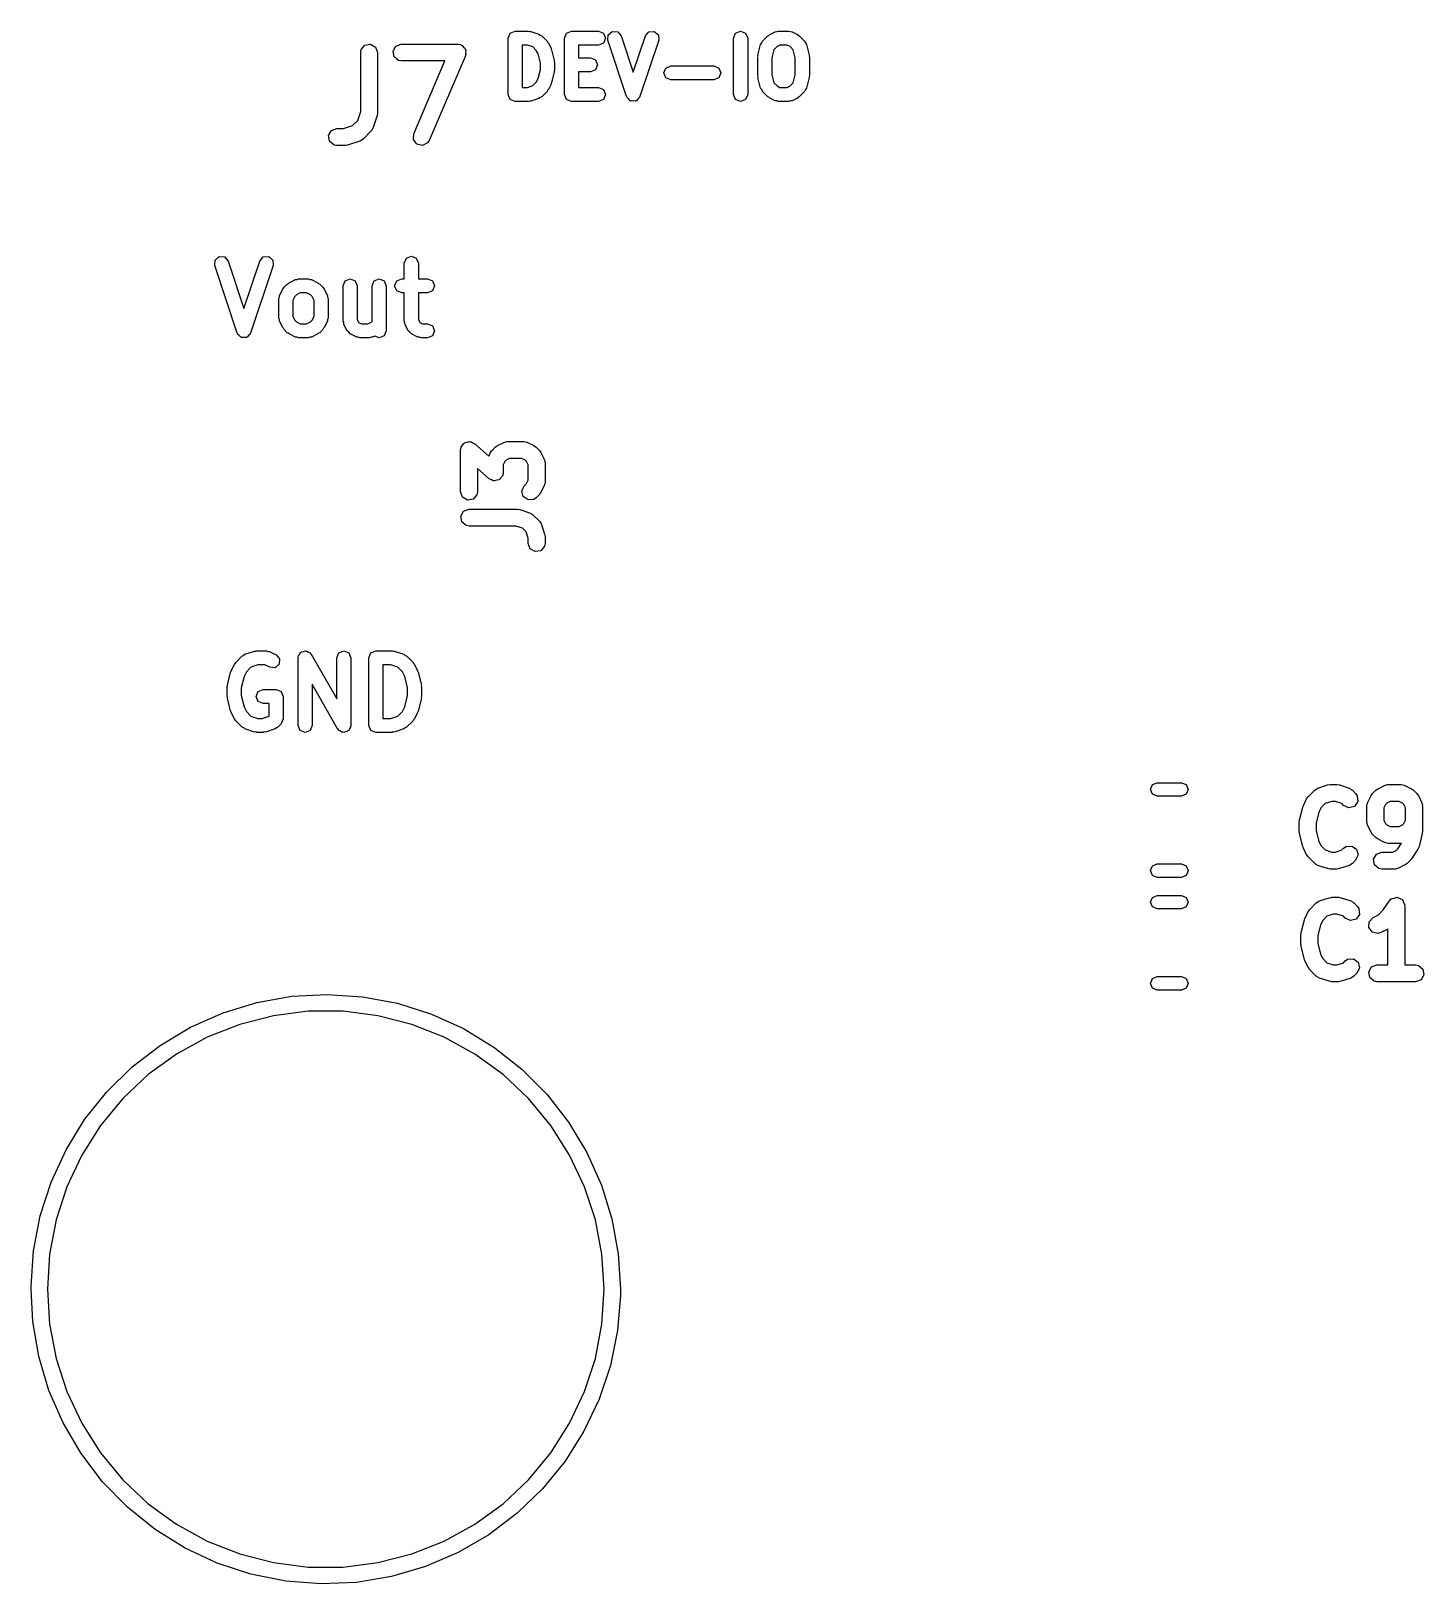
# Model space of a CAD drawing. Extents: x 83.3 to 116.6, y -116.6 to -83.3.
# Drawn here: x 83.39 to 95.75, y -116.61 to -102.84 of the extents above; entities that cross this region are included whole.
import ezdxf

# ---------------------------------------------------------------- set-up
doc = ezdxf.new("R2010")
doc.units = 0
doc.layers.add('BLACK', color=7, linetype='CONTINUOUS')

msp = doc.modelspace()

# ---------------------------------------------------------------- linework, layer by layer
at = {"layer": 'BLACK', "linetype": 'CONTINUOUS'}
for p, q in [((87.619, -102.901), (87.6374, -102.857)), ((87.619, -103.401), (87.619, -102.901)), ((87.6374, -102.857), (87.6815, -102.839)), ((87.6815, -102.839), (87.8006, -102.839)), ((87.8006, -102.839), (87.8101, -102.843)), ((87.8101, -102.843), (87.8204, -102.842)), ((87.8204, -102.842), (87.8918, -102.866)), ((87.8918, -102.866), (87.9028, -102.875)), ((87.9028, -102.875), (87.9162, -102.881)), ((87.9162, -102.881), (87.9638, -102.928)), ((88.119, -102.901), (88.1374, -102.857)), ((88.119, -103.401), (88.119, -102.901)), ((88.1374, -102.857), (88.1815, -102.839)), ((88.1815, -102.839), (88.4196, -102.839)), ((88.4196, -102.839), (88.4638, -102.857)), ((88.4638, -102.857), (88.4821, -102.901)), ((88.4821, -102.901), (88.4638, -102.945)), ((88.5032, -102.921), (88.5066, -102.873)), ((88.5066, -102.873), (88.5427, -102.842)), ((88.5427, -102.842), (88.5905, -102.845)), ((88.5905, -102.845), (88.6218, -102.881)), ((88.6218, -102.881), (88.7292, -103.204)), ((88.7292, -103.204), (88.8365, -102.881)), ((88.8365, -102.881), (88.8679, -102.845)), ((88.8679, -102.845), (88.9156, -102.842)), ((88.9156, -102.842), (88.9517, -102.873)), ((88.9517, -102.873), (88.9551, -102.921)), ((89.619, -102.901), (89.6374, -102.857)), ((89.619, -103.401), (89.619, -102.901)), ((89.6374, -102.857), (89.6815, -102.839)), ((89.6815, -102.839), (89.7257, -102.857)), ((89.7257, -102.857), (89.744, -102.901)), ((89.744, -102.901), (89.744, -103.401)), ((89.8754, -102.928), (89.9231, -102.881)), ((89.9231, -102.881), (89.9326, -102.877)), ((89.9326, -102.877), (89.9393, -102.869)), ((89.9393, -102.869), (89.9869, -102.845)), ((89.9869, -102.845), (90.0014, -102.844)), ((90.0014, -102.844), (90.0149, -102.839)), ((90.0149, -102.839), (90.1101, -102.839)), ((90.1101, -102.839), (90.1236, -102.844)), ((90.1236, -102.844), (90.1381, -102.845)), ((90.1381, -102.845), (90.1857, -102.869)), ((90.1857, -102.869), (90.1924, -102.877)), ((90.1924, -102.877), (90.2019, -102.881)), ((90.2019, -102.881), (90.2496, -102.928)), ((86.31, -103.029), (86.3145, -103.004)), ((86.31, -103.553), (86.31, -103.029)), ((86.3145, -103.004), (86.3475, -102.964)), ((86.3475, -102.964), (86.398, -102.955)), ((86.398, -102.955), (86.4425, -102.981)), ((86.4425, -102.981), (86.46, -103.029)), ((86.46, -103.029), (86.46, -103.565)), ((86.5969, -103.016), (86.6225, -102.972)), ((86.6058, -103.067), (86.5969, -103.016)), ((86.6225, -102.972), (86.6707, -102.954)), ((86.6707, -102.954), (87.1707, -102.954)), ((87.1707, -102.954), (87.1964, -102.959)), ((87.1964, -102.959), (87.2032, -102.965)), ((87.2032, -102.965), (87.2118, -102.967)), ((87.2118, -102.967), (87.2223, -102.981)), ((87.2223, -102.981), (87.2357, -102.992)), ((87.2357, -102.992), (87.2372, -103.001)), ((87.2372, -103.001), (87.2425, -103.008)), ((87.2446, -103.042), (87.2401, -103.05)), ((87.2425, -103.008), (87.2415, -103.025)), ((87.2415, -103.025), (87.2446, -103.042)), ((87.744, -102.964), (87.744, -103.339)), ((87.7905, -102.964), (87.744, -102.964)), ((87.8383, -102.98), (87.7905, -102.964)), ((87.8683, -103.01), (87.8383, -102.98)), ((87.8845, -103.042), (87.8683, -103.01)), ((87.9048, -103.123), (87.8845, -103.042)), ((87.9638, -102.928), (87.9678, -102.938)), ((87.9678, -102.938), (87.9755, -102.945)), ((87.9755, -102.945), (87.9994, -102.992)), ((87.9994, -102.992), (87.9999, -102.999)), ((87.9999, -102.999), (88.0041, -103.005)), ((88.0041, -103.005), (88.0279, -103.1)), ((88.4196, -102.964), (88.244, -102.964)), ((88.244, -102.964), (88.244, -103.077)), ((88.4638, -102.945), (88.4196, -102.964)), ((88.6699, -103.421), (88.5032, -102.921)), ((88.9551, -102.921), (88.7885, -103.421)), ((89.8352, -103.053), (89.859, -102.957)), ((89.859, -102.957), (89.869, -102.944)), ((89.869, -102.944), (89.8754, -102.928)), ((89.9761, -103.005), (89.9583, -103.076)), ((90.0043, -102.976), (89.9761, -103.005)), ((90.0296, -102.964), (90.0043, -102.976)), ((90.0954, -102.964), (90.0296, -102.964)), ((90.1207, -102.976), (90.0954, -102.964)), ((90.1489, -103.005), (90.1207, -102.976)), ((90.1667, -103.076), (90.1489, -103.005)), ((90.2496, -102.928), (90.256, -102.944)), ((90.256, -102.944), (90.266, -102.957)), ((90.266, -102.957), (90.2898, -103.053)), ((86.6451, -103.1), (86.6058, -103.067)), ((86.6707, -103.104), (86.6451, -103.1)), ((87.057, -103.104), (86.6707, -103.104)), ((86.7803, -103.75), (87.057, -103.104)), ((87.2396, -103.059), (86.9182, -103.809)), ((87.2401, -103.05), (87.2396, -103.059)), ((87.8845, -103.26), (87.9048, -103.179)), ((87.9048, -103.179), (87.9048, -103.123)), ((88.0279, -103.1), (88.0267, -103.108)), ((88.0267, -103.108), (88.0298, -103.115)), ((88.0298, -103.115), (88.0298, -103.187)), ((88.244, -103.077), (88.3482, -103.077)), ((88.3482, -103.077), (88.3924, -103.095)), ((88.3924, -103.095), (88.4107, -103.139)), ((88.4107, -103.139), (88.3924, -103.183)), ((89, -103.211), (89.0183, -103.167)), ((89.0183, -103.167), (89.0625, -103.148)), ((89.0625, -103.148), (89.4435, -103.148)), ((89.4435, -103.148), (89.4876, -103.167)), ((89.4876, -103.167), (89.506, -103.211)), ((89.8333, -103.068), (89.8364, -103.061)), ((89.8333, -103.235), (89.8333, -103.068)), ((89.8364, -103.061), (89.8352, -103.053)), ((89.9583, -103.076), (89.9583, -103.227)), ((90.1667, -103.227), (90.1667, -103.076)), ((90.2898, -103.053), (90.2886, -103.061)), ((90.2886, -103.061), (90.2917, -103.068)), ((90.2917, -103.068), (90.2917, -103.235)), ((87.8383, -103.323), (87.8683, -103.293)), ((87.8683, -103.293), (87.8845, -103.26)), ((87.9994, -103.31), (87.9755, -103.358)), ((87.9999, -103.303), (87.9994, -103.31)), ((88.0041, -103.297), (87.9999, -103.303)), ((88.0279, -103.202), (88.0041, -103.297)), ((88.0298, -103.187), (88.0267, -103.194)), ((88.0267, -103.194), (88.0279, -103.202)), ((88.3482, -103.202), (88.244, -103.202)), ((88.244, -103.202), (88.244, -103.339)), ((88.3924, -103.183), (88.3482, -103.202)), ((89.0183, -103.255), (89, -103.211)), ((89.0625, -103.273), (89.0183, -103.255)), ((89.4435, -103.273), (89.0625, -103.273)), ((89.4876, -103.255), (89.4435, -103.273)), ((89.506, -103.211), (89.4876, -103.255)), ((89.8364, -103.242), (89.8333, -103.235)), ((89.8352, -103.25), (89.8364, -103.242)), ((89.859, -103.345), (89.8352, -103.25)), ((89.9583, -103.227), (89.9761, -103.298)), ((89.9761, -103.298), (90.0043, -103.326)), ((90.1207, -103.326), (90.1489, -103.298)), ((90.1489, -103.298), (90.1667, -103.227)), ((90.2898, -103.25), (90.266, -103.345)), ((90.2917, -103.235), (90.2886, -103.242)), ((90.2886, -103.242), (90.2898, -103.25)), ((87.6374, -103.445), (87.619, -103.401)), ((87.6815, -103.464), (87.6374, -103.445)), ((87.744, -103.339), (87.7905, -103.339)), ((87.7905, -103.339), (87.8383, -103.323)), ((87.8918, -103.437), (87.8204, -103.46)), ((87.9028, -103.427), (87.8918, -103.437)), ((87.9162, -103.422), (87.9028, -103.427)), ((87.9638, -103.374), (87.9162, -103.422)), ((87.9678, -103.364), (87.9638, -103.374)), ((87.9755, -103.358), (87.9678, -103.364)), ((88.1374, -103.445), (88.119, -103.401)), ((88.1815, -103.464), (88.1374, -103.445)), ((88.244, -103.339), (88.4196, -103.339)), ((88.4196, -103.339), (88.4638, -103.357)), ((88.4638, -103.445), (88.4196, -103.464)), ((88.4638, -103.357), (88.4821, -103.401)), ((88.4821, -103.401), (88.4638, -103.445)), ((88.6729, -103.424), (88.6699, -103.421)), ((88.6733, -103.429), (88.6729, -103.424)), ((88.6882, -103.442), (88.6733, -103.429)), ((88.7012, -103.457), (88.6882, -103.442)), ((88.7059, -103.457), (88.7012, -103.457)), ((88.7094, -103.46), (88.7059, -103.457)), ((88.7525, -103.457), (88.7489, -103.46)), ((88.7571, -103.457), (88.7525, -103.457)), ((88.7701, -103.442), (88.7571, -103.457)), ((88.7851, -103.429), (88.7701, -103.442)), ((88.7854, -103.424), (88.7851, -103.429)), ((88.7885, -103.421), (88.7854, -103.424)), ((89.6374, -103.445), (89.619, -103.401)), ((89.6815, -103.464), (89.6374, -103.445)), ((89.7257, -103.445), (89.6815, -103.464)), ((89.744, -103.401), (89.7257, -103.445)), ((89.869, -103.358), (89.859, -103.345)), ((89.8754, -103.374), (89.869, -103.358)), ((89.9231, -103.422), (89.8754, -103.374)), ((89.9326, -103.426), (89.9231, -103.422)), ((89.9393, -103.433), (89.9326, -103.426)), ((89.9869, -103.457), (89.9393, -103.433)), ((90.0014, -103.458), (89.9869, -103.457)), ((90.0043, -103.326), (90.0296, -103.339)), ((90.0296, -103.339), (90.0954, -103.339)), ((90.0954, -103.339), (90.1207, -103.326)), ((90.1381, -103.457), (90.1236, -103.458)), ((90.1857, -103.433), (90.1381, -103.457)), ((90.1924, -103.426), (90.1857, -103.433)), ((90.2019, -103.422), (90.1924, -103.426)), ((90.2496, -103.374), (90.2019, -103.422)), ((90.256, -103.358), (90.2496, -103.374)), ((90.266, -103.345), (90.256, -103.358)), ((86.2837, -103.632), (86.31, -103.553)), ((86.4562, -103.589), (86.4204, -103.696)), ((86.46, -103.565), (86.4561, -103.587)), ((86.4561, -103.587), (86.4562, -103.589)), ((87.8006, -103.464), (87.6815, -103.464)), ((87.8101, -103.46), (87.8006, -103.464)), ((87.8204, -103.46), (87.8101, -103.46)), ((88.4196, -103.464), (88.1815, -103.464)), ((88.7292, -103.459), (88.7094, -103.46)), ((88.7489, -103.46), (88.7292, -103.459)), ((90.0149, -103.464), (90.0014, -103.458)), ((90.1101, -103.464), (90.0149, -103.464)), ((90.1236, -103.458), (90.1101, -103.464)), ((86.0254, -103.766), (86.0511, -103.722)), ((86.0511, -103.722), (86.0993, -103.704)), ((86.0993, -103.704), (86.1585, -103.704)), ((86.1585, -103.704), (86.2373, -103.678)), ((86.2373, -103.678), (86.2837, -103.632)), ((86.4023, -103.725), (86.3309, -103.797)), ((86.4042, -103.721), (86.4023, -103.725)), ((86.408, -103.719), (86.4042, -103.721)), ((86.4204, -103.696), (86.408, -103.719)), ((86.0343, -103.817), (86.0254, -103.766)), ((86.0736, -103.85), (86.0343, -103.817)), ((86.0993, -103.854), (86.0736, -103.85)), ((86.1707, -103.854), (86.0993, -103.854)), ((86.1723, -103.854), (86.1707, -103.854)), ((86.1944, -103.85), (86.1723, -103.854)), ((86.3016, -103.815), (86.1944, -103.85)), ((86.3051, -103.812), (86.3016, -103.815)), ((86.3096, -103.812), (86.3051, -103.812)), ((86.3309, -103.797), (86.3096, -103.812)), ((86.7775, -103.801), (86.7803, -103.75)), ((86.8082, -103.842), (86.7775, -103.801)), ((86.8582, -103.854), (86.8082, -103.842)), ((86.904, -103.831), (86.8582, -103.854)), ((86.9182, -103.809), (86.904, -103.831)), ((85.0147, -104.919), (85.0181, -104.871)), ((85.2147, -105.519), (85.0147, -104.919)), ((85.0181, -104.871), (85.0542, -104.84)), ((85.0542, -104.84), (85.1019, -104.843)), ((85.1019, -104.843), (85.1332, -104.879)), ((85.1332, -104.879), (85.274, -105.301)), ((85.274, -105.301), (85.4147, -104.879)), ((85.5332, -104.919), (85.3332, -105.519)), ((85.4147, -104.879), (85.446, -104.843)), ((85.446, -104.843), (85.4937, -104.84)), ((85.4937, -104.84), (85.5299, -104.871)), ((85.5299, -104.871), (85.5332, -104.919)), ((86.6972, -104.899), (86.7155, -104.855)), ((86.6972, -105.036), (86.6972, -104.899)), ((86.7155, -104.855), (86.7597, -104.836)), ((86.7597, -104.836), (86.8039, -104.855)), ((86.8039, -104.855), (86.8222, -104.899)), ((86.8222, -104.899), (86.8222, -105.036)), ((85.6298, -105.112), (85.6583, -105.083)), ((85.6583, -105.083), (85.6678, -105.079)), ((85.6678, -105.079), (85.6746, -105.072)), ((85.6746, -105.072), (85.7317, -105.043)), ((85.7317, -105.043), (85.7462, -105.042)), ((85.7462, -105.042), (85.7597, -105.036)), ((85.7597, -105.036), (85.8454, -105.036)), ((85.8454, -105.036), (85.8588, -105.042)), ((85.8588, -105.042), (85.8733, -105.043)), ((85.8733, -105.043), (85.9305, -105.072)), ((85.9305, -105.072), (85.9372, -105.079)), ((85.9372, -105.079), (85.9467, -105.083)), ((85.9467, -105.083), (85.9753, -105.112)), ((86.1543, -105.099), (86.1726, -105.055)), ((86.1543, -105.413), (86.1543, -105.099)), ((86.1726, -105.055), (86.2168, -105.036)), ((86.2168, -105.036), (86.261, -105.055)), ((86.261, -105.055), (86.2793, -105.099)), ((86.2793, -105.099), (86.2793, -105.398)), ((86.4115, -105.099), (86.4298, -105.055)), ((86.4115, -105.416), (86.4115, -105.099)), ((86.4298, -105.055), (86.474, -105.036)), ((86.474, -105.036), (86.5181, -105.055)), ((86.5181, -105.055), (86.5365, -105.099)), ((86.5365, -105.099), (86.5365, -105.499)), ((86.6115, -105.099), (86.6298, -105.055)), ((86.6298, -105.143), (86.6115, -105.099)), ((86.6298, -105.055), (86.674, -105.036)), ((86.674, -105.036), (86.6972, -105.036)), ((86.8222, -105.036), (86.9025, -105.036)), ((86.9025, -105.036), (86.9467, -105.055)), ((86.9467, -105.055), (86.965, -105.099)), ((86.965, -105.099), (86.9467, -105.143)), ((85.5829, -105.213), (85.5884, -105.2)), ((85.5829, -105.385), (85.5829, -105.213)), ((85.5884, -105.2), (85.5895, -105.185)), ((85.5895, -105.185), (85.6181, -105.128)), ((85.6181, -105.128), (85.6258, -105.121)), ((85.6258, -105.121), (85.6298, -105.112)), ((85.7253, -105.193), (85.7079, -105.228)), ((85.7079, -105.228), (85.7079, -105.37)), ((85.7395, -105.179), (85.7253, -105.193)), ((85.7744, -105.161), (85.7395, -105.179)), ((85.8306, -105.161), (85.7744, -105.161)), ((85.8655, -105.179), (85.8306, -105.161)), ((85.8797, -105.193), (85.8655, -105.179)), ((85.8972, -105.228), (85.8797, -105.193)), ((85.8972, -105.37), (85.8972, -105.228)), ((85.9753, -105.112), (85.9792, -105.121)), ((85.9792, -105.121), (85.987, -105.128)), ((85.987, -105.128), (86.0156, -105.185)), ((86.0156, -105.185), (86.0166, -105.2)), ((86.0166, -105.2), (86.0222, -105.213)), ((86.0222, -105.213), (86.0222, -105.385)), ((86.674, -105.161), (86.6298, -105.143)), ((86.6972, -105.161), (86.674, -105.161)), ((86.6972, -105.413), (86.6972, -105.161)), ((86.9025, -105.161), (86.8222, -105.161)), ((86.8222, -105.161), (86.8222, -105.398)), ((86.9467, -105.143), (86.9025, -105.161)), ((85.5884, -105.398), (85.5829, -105.385)), ((85.7079, -105.37), (85.7253, -105.405)), ((85.8797, -105.405), (85.8972, -105.37)), ((86.0222, -105.385), (86.0166, -105.398)), ((85.2177, -105.522), (85.2147, -105.519)), ((85.2181, -105.527), (85.2177, -105.522)), ((85.3302, -105.522), (85.3299, -105.527)), ((85.3332, -105.519), (85.3302, -105.522)), ((85.5895, -105.413), (85.5884, -105.398)), ((85.6181, -105.47), (85.5895, -105.413)), ((85.6258, -105.476), (85.6181, -105.47)), ((85.6298, -105.486), (85.6258, -105.476)), ((85.6583, -105.515), (85.6298, -105.486)), ((85.6678, -105.518), (85.6583, -105.515)), ((85.6746, -105.526), (85.6678, -105.518)), ((85.7253, -105.405), (85.7395, -105.419)), ((85.7395, -105.419), (85.7744, -105.436)), ((85.7744, -105.436), (85.8306, -105.436)), ((85.8306, -105.436), (85.8655, -105.419)), ((85.8655, -105.419), (85.8797, -105.405)), ((85.9372, -105.518), (85.9305, -105.526)), ((85.9467, -105.515), (85.9372, -105.518)), ((85.9753, -105.486), (85.9467, -105.515)), ((85.9792, -105.476), (85.9753, -105.486)), ((85.987, -105.47), (85.9792, -105.476)), ((86.0156, -105.413), (85.987, -105.47)), ((86.0166, -105.398), (86.0156, -105.413)), ((86.1599, -105.427), (86.1543, -105.413)), ((86.1609, -105.441), (86.1599, -105.427)), ((86.1895, -105.498), (86.1609, -105.441)), ((86.2044, -105.511), (86.1895, -105.498)), ((86.2174, -105.526), (86.2044, -105.511)), ((86.2793, -105.398), (86.292, -105.424)), ((86.292, -105.424), (86.3173, -105.436)), ((86.3173, -105.436), (86.3735, -105.436)), ((86.3735, -105.436), (86.4084, -105.419)), ((86.4084, -105.419), (86.4115, -105.416)), ((86.5365, -105.499), (86.5181, -105.543)), ((86.7027, -105.427), (86.6972, -105.413)), ((86.7038, -105.441), (86.7027, -105.427)), ((86.7323, -105.498), (86.7038, -105.441)), ((86.7473, -105.511), (86.7323, -105.498)), ((86.7603, -105.526), (86.7473, -105.511)), ((86.8222, -105.398), (86.8348, -105.424)), ((86.8348, -105.424), (86.8601, -105.436)), ((86.8601, -105.436), (86.9025, -105.436)), ((86.9025, -105.436), (86.9467, -105.455)), ((86.9467, -105.455), (86.965, -105.499)), ((86.965, -105.499), (86.9467, -105.543)), ((85.233, -105.54), (85.2181, -105.527)), ((85.246, -105.555), (85.233, -105.54)), ((85.2507, -105.555), (85.246, -105.555)), ((85.2542, -105.558), (85.2507, -105.555)), ((85.2739, -105.557), (85.2542, -105.558)), ((85.2937, -105.558), (85.2739, -105.557)), ((85.2972, -105.555), (85.2937, -105.558)), ((85.3019, -105.555), (85.2972, -105.555)), ((85.3149, -105.54), (85.3019, -105.555)), ((85.3299, -105.527), (85.3149, -105.54)), ((85.7317, -105.555), (85.6746, -105.526)), ((85.7462, -105.556), (85.7317, -105.555)), ((85.7597, -105.561), (85.7462, -105.556)), ((85.8454, -105.561), (85.7597, -105.561)), ((85.8588, -105.556), (85.8454, -105.561)), ((85.8733, -105.555), (85.8588, -105.556)), ((85.9305, -105.526), (85.8733, -105.555)), ((86.2746, -105.555), (86.2174, -105.526)), ((86.2891, -105.556), (86.2746, -105.555)), ((86.3025, -105.561), (86.2891, -105.556)), ((86.3882, -105.561), (86.3025, -105.561)), ((86.4017, -105.556), (86.3882, -105.561)), ((86.4162, -105.555), (86.4017, -105.556)), ((86.4351, -105.545), (86.4162, -105.555)), ((86.474, -105.561), (86.4351, -105.545)), ((86.5181, -105.543), (86.474, -105.561)), ((86.8174, -105.555), (86.7603, -105.526)), ((86.8319, -105.556), (86.8174, -105.555)), ((86.8454, -105.561), (86.8319, -105.556)), ((86.9025, -105.561), (86.8454, -105.561)), ((86.9467, -105.543), (86.9025, -105.561)), ((87.2339, -106.49), (87.2538, -106.487)), ((87.2538, -106.487), (87.273, -106.48)), ((87.273, -106.48), (87.2786, -106.482)), ((87.2786, -106.482), (87.2845, -106.481)), ((87.2845, -106.481), (87.302, -106.491)), ((87.5236, -106.516), (87.5807, -106.488)), ((87.5807, -106.488), (87.6057, -106.48)), ((87.6057, -106.48), (87.6101, -106.482)), ((87.6101, -106.482), (87.6143, -106.48)), ((87.6143, -106.48), (87.7571, -106.48)), ((87.7571, -106.48), (87.7828, -106.485)), ((87.7828, -106.485), (87.7862, -106.487)), ((87.7862, -106.487), (87.7907, -106.488)), ((87.7907, -106.488), (87.8478, -106.516)), ((87.1964, -106.555), (87.1984, -106.544)), ((87.1964, -106.926), (87.1964, -106.555)), ((87.1979, -106.54), (87.1995, -106.538)), ((87.1984, -106.544), (87.1979, -106.54)), ((87.1995, -106.538), (87.201, -106.529)), ((87.201, -106.529), (87.2139, -106.514)), ((87.2139, -106.514), (87.2244, -106.497)), ((87.2244, -106.497), (87.2301, -106.495)), ((87.2301, -106.495), (87.2339, -106.49)), ((87.302, -106.491), (87.3208, -106.499)), ((87.3208, -106.499), (87.4465, -106.609)), ((87.4465, -106.609), (87.4615, -106.579)), ((87.4615, -106.579), (87.4748, -106.561)), ((87.4748, -106.561), (87.4755, -106.559)), ((87.4755, -106.559), (87.5041, -106.531)), ((87.5041, -106.531), (87.5225, -106.518)), ((87.5225, -106.518), (87.5236, -106.516)), ((87.8478, -106.516), (87.8658, -106.53)), ((87.8658, -106.53), (87.8673, -106.531)), ((87.8673, -106.531), (87.8959, -106.559)), ((87.8959, -106.559), (87.9088, -106.577)), ((87.9088, -106.577), (87.9099, -106.579)), ((87.9099, -106.579), (87.9385, -106.636)), ((87.4506, -106.811), (87.3464, -106.72)), ((87.3464, -106.72), (87.3464, -106.926)), ((87.575, -106.755), (87.573, -106.766)), ((87.5902, -106.657), (87.575, -106.687)), ((87.575, -106.687), (87.575, -106.755)), ((87.6016, -106.645), (87.5902, -106.657)), ((87.632, -106.63), (87.6016, -106.645)), ((87.7394, -106.63), (87.632, -106.63)), ((87.7699, -106.645), (87.7394, -106.63)), ((87.7812, -106.657), (87.7699, -106.645)), ((87.7964, -106.687), (87.7812, -106.657)), ((87.7964, -106.823), (87.7964, -106.687)), ((87.9385, -106.636), (87.9459, -106.661)), ((87.9459, -106.661), (87.9449, -106.665)), ((87.9449, -106.665), (87.9464, -106.669)), ((87.9464, -106.669), (87.9464, -106.841)), ((87.4695, -106.819), (87.4506, -106.811)), ((87.487, -106.829), (87.4695, -106.819)), ((87.4929, -106.828), (87.487, -106.829)), ((87.4984, -106.83), (87.4929, -106.828)), ((87.5176, -106.823), (87.4984, -106.83)), ((87.5375, -106.82), (87.5176, -106.823)), ((87.5413, -106.815), (87.5375, -106.82)), ((87.547, -106.813), (87.5413, -106.815)), ((87.5575, -106.796), (87.547, -106.813)), ((87.5705, -106.781), (87.5575, -106.796)), ((87.572, -106.772), (87.5705, -106.781)), ((87.5736, -106.77), (87.572, -106.772)), ((87.573, -106.766), (87.5736, -106.77)), ((87.7396, -106.92), (87.7613, -106.873)), ((87.7613, -106.873), (87.7812, -106.853)), ((87.7812, -106.853), (87.7964, -106.823)), ((87.9385, -106.874), (87.9099, -106.931)), ((87.939, -106.87), (87.9385, -106.874)), ((87.9419, -106.866), (87.939, -106.87)), ((87.9464, -106.841), (87.9419, -106.866)), ((87.214, -106.975), (87.1964, -106.926)), ((87.2584, -107), (87.214, -106.975)), ((87.3089, -106.991), (87.2584, -107)), ((87.3419, -106.952), (87.3089, -106.991)), ((87.3464, -106.926), (87.3419, -106.952)), ((87.7528, -106.969), (87.7396, -106.92)), ((87.7949, -106.999), (87.7528, -106.969)), ((87.846, -106.994), (87.7949, -106.999)), ((87.8673, -106.979), (87.846, -106.994)), ((87.8959, -106.951), (87.8673, -106.979)), ((87.8966, -106.949), (87.8959, -106.951)), ((87.9099, -106.931), (87.8966, -106.949)), ((87.1976, -107.142), (87.2232, -107.098)), ((87.2065, -107.192), (87.1976, -107.142)), ((87.2232, -107.098), (87.2714, -107.08)), ((87.2714, -107.08), (87.7, -107.08)), ((87.7, -107.08), (87.7221, -107.084)), ((87.7221, -107.084), (87.7237, -107.084)), ((87.7237, -107.084), (87.8094, -107.112)), ((87.8094, -107.112), (87.8323, -107.125)), ((87.8323, -107.125), (87.8347, -107.129)), ((87.8347, -107.129), (87.8387, -107.131)), ((87.8387, -107.131), (87.8959, -107.188)), ((87.2458, -107.225), (87.2065, -107.192)), ((87.2714, -107.23), (87.2458, -107.225)), ((87.6878, -107.23), (87.2714, -107.23)), ((87.7452, -107.249), (87.6878, -107.23)), ((87.7773, -107.281), (87.7452, -107.249)), ((87.7964, -107.339), (87.7773, -107.281)), ((87.8959, -107.188), (87.9108, -107.209)), ((87.9108, -107.209), (87.9112, -107.213)), ((87.9112, -107.213), (87.914, -107.217)), ((87.914, -107.217), (87.9426, -107.303)), ((87.9426, -107.303), (87.9459, -107.325)), ((87.7964, -107.384), (87.7964, -107.339)), ((87.814, -107.432), (87.7964, -107.384)), ((87.8584, -107.457), (87.814, -107.432)), ((87.9089, -107.449), (87.8584, -107.457)), ((87.9419, -107.409), (87.9089, -107.449)), ((87.9464, -107.384), (87.9419, -107.409)), ((87.9459, -107.325), (87.9464, -107.326)), ((87.9464, -107.326), (87.9464, -107.384)), ((85.2012, -108.44), (85.2583, -108.383)), ((85.2583, -108.383), (85.2718, -108.378)), ((85.2718, -108.378), (85.2828, -108.368)), ((85.2828, -108.368), (85.3685, -108.34)), ((85.3685, -108.34), (85.3787, -108.34)), ((85.3787, -108.34), (85.3882, -108.336)), ((85.3882, -108.336), (85.474, -108.336)), ((85.474, -108.336), (85.4874, -108.342)), ((85.4874, -108.342), (85.5019, -108.343)), ((85.5019, -108.343), (85.559, -108.372)), ((85.559, -108.372), (85.5904, -108.408)), ((85.5904, -108.408), (85.587, -108.455)), ((85.7543, -108.399), (85.7576, -108.391)), ((85.7543, -108.999), (85.7543, -108.399)), ((85.7565, -108.382), (85.7664, -108.37)), ((85.7576, -108.391), (85.7565, -108.382)), ((85.7664, -108.37), (85.7726, -108.355)), ((85.7726, -108.355), (85.7805, -108.351)), ((85.7805, -108.351), (85.7858, -108.345)), ((85.7858, -108.345), (85.8019, -108.343)), ((85.8019, -108.343), (85.8168, -108.336)), ((85.8168, -108.336), (85.8247, -108.34)), ((85.8247, -108.34), (85.8333, -108.339)), ((85.8333, -108.339), (85.8461, -108.349)), ((85.8461, -108.349), (85.861, -108.355)), ((85.861, -108.355), (85.8643, -108.363)), ((85.8643, -108.363), (85.8711, -108.368)), ((85.8711, -108.368), (86.0972, -108.764)), ((86.0972, -108.399), (86.1155, -108.355)), ((86.0972, -108.764), (86.0972, -108.399)), ((86.1155, -108.355), (86.1597, -108.336)), ((86.1597, -108.336), (86.2039, -108.355)), ((86.2039, -108.355), (86.2222, -108.399)), ((86.2222, -108.399), (86.2222, -108.999)), ((86.3829, -108.399), (86.4012, -108.355)), ((86.3829, -108.999), (86.3829, -108.399)), ((86.4012, -108.355), (86.4454, -108.336)), ((86.4454, -108.336), (86.5882, -108.336)), ((86.5882, -108.336), (86.5977, -108.34)), ((86.5977, -108.34), (86.608, -108.34)), ((86.608, -108.34), (86.6937, -108.368)), ((86.6937, -108.368), (86.7047, -108.378)), ((86.7047, -108.378), (86.7181, -108.383)), ((86.7181, -108.383), (86.7753, -108.44)), ((85.1276, -108.641), (85.1562, -108.527)), ((85.1562, -108.527), (85.1604, -108.521)), ((85.1604, -108.521), (85.1609, -108.514)), ((85.1609, -108.514), (85.1895, -108.457)), ((85.1895, -108.457), (85.1972, -108.45)), ((85.1972, -108.45), (85.2012, -108.44)), ((85.2967, -108.522), (85.2758, -108.564)), ((85.3363, -108.482), (85.2967, -108.522)), ((85.3984, -108.461), (85.3363, -108.482)), ((85.4592, -108.461), (85.3984, -108.461)), ((85.5031, -108.483), (85.4592, -108.461)), ((85.5509, -108.487), (85.5031, -108.483)), ((85.587, -108.455), (85.5509, -108.487)), ((86.5079, -108.461), (86.5079, -108.936)), ((86.5781, -108.461), (86.5079, -108.461)), ((86.6402, -108.482), (86.5781, -108.461)), ((86.6797, -108.522), (86.6402, -108.482)), ((86.7007, -108.564), (86.6797, -108.522)), ((86.7753, -108.44), (86.7792, -108.45)), ((86.7792, -108.45), (86.787, -108.457)), ((86.787, -108.457), (86.8156, -108.514)), ((86.8156, -108.514), (86.8161, -108.521)), ((86.8161, -108.521), (86.8203, -108.527)), ((86.8203, -108.527), (86.8489, -108.641)), ((85.1257, -108.656), (85.1288, -108.649)), ((85.1257, -108.742), (85.1257, -108.656)), ((85.1288, -108.649), (85.1276, -108.641)), ((85.2758, -108.564), (85.2507, -108.664)), ((85.2507, -108.664), (85.2507, -108.734)), ((85.4012, -108.698), (85.4454, -108.679)), ((85.4454, -108.679), (85.5597, -108.679)), ((85.5597, -108.679), (85.6039, -108.698)), ((86.1054, -109.03), (85.8793, -108.634)), ((85.8793, -108.634), (85.8793, -108.999)), ((86.7257, -108.664), (86.7007, -108.564)), ((86.7257, -108.734), (86.7257, -108.664)), ((86.8489, -108.641), (86.8477, -108.649)), ((86.8477, -108.649), (86.8507, -108.656)), ((86.8507, -108.656), (86.8507, -108.742)), ((85.1288, -108.749), (85.1257, -108.742)), ((85.1276, -108.757), (85.1288, -108.749)), ((85.1562, -108.871), (85.1276, -108.757)), ((85.2507, -108.734), (85.2758, -108.834)), ((85.3829, -108.742), (85.4012, -108.698)), ((85.4012, -108.786), (85.3829, -108.742)), ((85.4454, -108.804), (85.4012, -108.786)), ((85.4972, -108.804), (85.4454, -108.804)), ((85.4972, -108.916), (85.4972, -108.804)), ((85.6039, -108.698), (85.6222, -108.742)), ((85.6222, -108.742), (85.6222, -108.942)), ((86.7007, -108.834), (86.7257, -108.734)), ((86.8489, -108.757), (86.8203, -108.871)), ((86.8507, -108.742), (86.8477, -108.749)), ((86.8477, -108.749), (86.8489, -108.757)), ((85.1604, -108.877), (85.1562, -108.871)), ((85.1609, -108.884), (85.1604, -108.877)), ((85.1895, -108.941), (85.1609, -108.884)), ((85.1973, -108.948), (85.1895, -108.941)), ((85.2012, -108.957), (85.1973, -108.948)), ((85.2583, -109.015), (85.2012, -108.957)), ((85.2758, -108.834), (85.2967, -108.876)), ((85.2967, -108.876), (85.3363, -108.916)), ((85.3363, -108.916), (85.3984, -108.936)), ((85.3984, -108.936), (85.4352, -108.936)), ((85.4352, -108.936), (85.4972, -108.916)), ((85.6175, -108.953), (85.6039, -108.986)), ((85.6222, -108.942), (85.6175, -108.953)), ((86.5079, -108.936), (86.5781, -108.936)), ((86.5781, -108.936), (86.6402, -108.916)), ((86.6402, -108.916), (86.6797, -108.876)), ((86.6797, -108.876), (86.7007, -108.834)), ((86.7753, -108.957), (86.7181, -109.015)), ((86.7792, -108.948), (86.7753, -108.957)), ((86.787, -108.941), (86.7792, -108.948)), ((86.8156, -108.884), (86.787, -108.941)), ((86.8161, -108.877), (86.8156, -108.884)), ((86.8203, -108.871), (86.8161, -108.877)), ((85.2718, -109.02), (85.2583, -109.015)), ((85.2828, -109.03), (85.2718, -109.02)), ((85.3685, -109.058), (85.2828, -109.03)), ((85.3787, -109.057), (85.3685, -109.058)), ((85.3882, -109.061), (85.3787, -109.057)), ((85.4454, -109.061), (85.3882, -109.061)), ((85.4549, -109.057), (85.4454, -109.061)), ((85.4651, -109.058), (85.4549, -109.057)), ((85.5509, -109.03), (85.4651, -109.058)), ((85.5619, -109.02), (85.5509, -109.03)), ((85.5753, -109.015), (85.5619, -109.02)), ((85.6039, -108.986), (85.5753, -109.015)), ((85.7726, -109.043), (85.7543, -108.999)), ((85.8168, -109.061), (85.7726, -109.043)), ((85.861, -109.043), (85.8168, -109.061)), ((85.8793, -108.999), (85.861, -109.043)), ((86.1122, -109.035), (86.1054, -109.03)), ((86.1155, -109.043), (86.1122, -109.035)), ((86.1304, -109.049), (86.1155, -109.043)), ((86.1432, -109.059), (86.1304, -109.049)), ((86.1517, -109.058), (86.1432, -109.059)), ((86.1597, -109.061), (86.1517, -109.058)), ((86.1746, -109.055), (86.1597, -109.061)), ((86.1907, -109.053), (86.1746, -109.055)), ((86.1959, -109.046), (86.1907, -109.053)), ((86.2039, -109.043), (86.1959, -109.046)), ((86.2101, -109.028), (86.2039, -109.043)), ((86.22, -109.015), (86.2101, -109.028)), ((86.2222, -108.999), (86.2189, -109.007)), ((86.2189, -109.007), (86.22, -109.015)), ((86.4012, -109.043), (86.3829, -108.999)), ((86.4454, -109.061), (86.4012, -109.043)), ((86.5882, -109.061), (86.4454, -109.061)), ((86.5977, -109.057), (86.5882, -109.061)), ((86.608, -109.058), (86.5977, -109.057)), ((86.6937, -109.03), (86.608, -109.058)), ((86.7047, -109.02), (86.6937, -109.03)), ((86.7181, -109.015), (86.7047, -109.02)), ((93.3352, -109.524), (93.3776, -109.507)), ((93.3776, -109.507), (93.5933, -109.507)), ((93.5933, -109.507), (93.6357, -109.524)), ((93.3176, -109.567), (93.3352, -109.524)), ((93.3352, -109.609), (93.3176, -109.567)), ((93.3776, -109.627), (93.3352, -109.609)), ((93.5933, -109.627), (93.3776, -109.627)), ((93.6357, -109.609), (93.5933, -109.627)), ((93.6357, -109.524), (93.6533, -109.567)), ((93.6533, -109.567), (93.6357, -109.609)), ((94.6755, -109.708), (94.7041, -109.65)), ((94.7041, -109.65), (94.7175, -109.632)), ((94.7175, -109.632), (94.7181, -109.631)), ((94.7181, -109.631), (94.7753, -109.574)), ((94.7753, -109.574), (94.7966, -109.559)), ((94.7966, -109.559), (94.8011, -109.559)), ((94.8011, -109.559), (94.8046, -109.556)), ((94.8046, -109.556), (94.8903, -109.527)), ((94.8903, -109.527), (94.9125, -109.524)), ((94.9125, -109.524), (94.914, -109.523)), ((94.914, -109.523), (94.9712, -109.523)), ((94.9712, -109.523), (94.9933, -109.527)), ((94.9933, -109.527), (94.9949, -109.527)), ((94.9949, -109.527), (95.0806, -109.556)), ((95.0806, -109.556), (95.1035, -109.568)), ((95.1035, -109.568), (95.1059, -109.572)), ((95.1059, -109.572), (95.1099, -109.574)), ((95.1099, -109.574), (95.1385, -109.602)), ((95.1385, -109.602), (95.1534, -109.624)), ((95.1534, -109.624), (95.1579, -109.675)), ((95.247, -109.679), (95.2755, -109.622)), ((95.2755, -109.622), (95.2889, -109.604)), ((95.2889, -109.604), (95.2896, -109.602)), ((95.2896, -109.602), (95.3181, -109.574)), ((95.3181, -109.574), (95.3365, -109.561)), ((95.3365, -109.561), (95.3376, -109.56)), ((95.3376, -109.56), (95.3948, -109.531)), ((95.3948, -109.531), (95.4197, -109.524)), ((95.4197, -109.524), (95.4241, -109.525)), ((95.4241, -109.525), (95.4283, -109.523)), ((95.4283, -109.523), (95.5426, -109.523)), ((95.5426, -109.523), (95.5683, -109.528)), ((95.5683, -109.528), (95.5717, -109.531)), ((95.5717, -109.531), (95.5761, -109.531)), ((95.5761, -109.531), (95.6333, -109.56)), ((95.6333, -109.56), (95.6513, -109.573)), ((95.6513, -109.573), (95.6528, -109.574)), ((95.6528, -109.574), (95.6814, -109.602)), ((95.6814, -109.602), (95.6942, -109.621)), ((95.6942, -109.621), (95.6954, -109.622)), ((95.6954, -109.622), (95.724, -109.679)), ((94.6413, -109.837), (94.6698, -109.723)), ((94.6698, -109.723), (94.6751, -109.711)), ((94.6751, -109.711), (94.6755, -109.708)), ((94.8134, -109.767), (94.789, -109.865)), ((94.8328, -109.728), (94.8134, -109.767)), ((94.8688, -109.692), (94.8328, -109.728)), ((94.9262, -109.673), (94.8688, -109.692)), ((94.959, -109.673), (94.9262, -109.673)), ((95.0164, -109.692), (94.959, -109.673)), ((95.0324, -109.709), (95.0164, -109.692)), ((95.0789, -109.73), (95.0324, -109.709)), ((95.1285, -109.717), (95.0789, -109.73)), ((95.1579, -109.675), (95.1285, -109.717)), ((95.239, -109.713), (95.2436, -109.687)), ((95.239, -109.855), (95.239, -109.713)), ((95.2436, -109.687), (95.2464, -109.684)), ((95.2464, -109.684), (95.247, -109.679)), ((95.4042, -109.7), (95.389, -109.73)), ((95.389, -109.73), (95.389, -109.838)), ((95.4156, -109.689), (95.4042, -109.7)), ((95.446, -109.673), (95.4156, -109.689)), ((95.5249, -109.673), (95.446, -109.673)), ((95.5553, -109.689), (95.5249, -109.673)), ((95.5667, -109.7), (95.5553, -109.689)), ((95.5819, -109.73), (95.5667, -109.7)), ((95.5819, -109.838), (95.5819, -109.73)), ((95.724, -109.679), (95.7314, -109.704)), ((95.7314, -109.704), (95.7304, -109.708)), ((95.7304, -109.708), (95.7319, -109.713)), ((95.7319, -109.713), (95.7319, -109.941)), ((94.639, -109.855), (94.6416, -109.841)), ((94.639, -109.941), (94.639, -109.855)), ((94.6416, -109.841), (94.6413, -109.837)), ((94.789, -109.865), (94.789, -109.932)), ((94.789, -109.932), (94.8134, -110.029)), ((95.2406, -109.86), (95.239, -109.855)), ((95.2395, -109.864), (95.2406, -109.86)), ((95.247, -109.889), (95.2395, -109.864)), ((95.2755, -109.946), (95.247, -109.889)), ((95.389, -109.838), (95.4042, -109.868)), ((95.4042, -109.868), (95.4156, -109.88)), ((95.4156, -109.88), (95.446, -109.895)), ((95.446, -109.895), (95.5249, -109.895)), ((95.5249, -109.895), (95.5553, -109.88)), ((95.5553, -109.88), (95.5667, -109.868)), ((95.5667, -109.868), (95.5819, -109.838)), ((94.6402, -109.944), (94.639, -109.941)), ((94.6413, -109.959), (94.6402, -109.944)), ((94.6698, -110.074), (94.6413, -109.959)), ((94.8134, -110.029), (94.8328, -110.068)), ((94.8328, -110.068), (94.8688, -110.104)), ((95.0538, -110.073), (95.1049, -110.069)), ((95.1049, -110.069), (95.1469, -110.098)), ((95.2767, -109.947), (95.2755, -109.946)), ((95.2896, -109.966), (95.2767, -109.947)), ((95.3181, -109.994), (95.2896, -109.966)), ((95.3196, -109.995), (95.3181, -109.994)), ((95.3376, -110.008), (95.3196, -109.995)), ((95.3948, -110.037), (95.3376, -110.008)), ((95.3992, -110.037), (95.3948, -110.037)), ((95.4027, -110.04), (95.3992, -110.037)), ((95.4283, -110.045), (95.4027, -110.04)), ((95.5426, -110.045), (95.4283, -110.045)), ((95.5129, -110.093), (95.5462, -110.043)), ((95.5462, -110.043), (95.5426, -110.045)), ((95.7297, -109.959), (95.7011, -110.074)), ((95.7319, -109.941), (95.7293, -109.956)), ((95.7293, -109.956), (95.7297, -109.959)), ((94.6718, -110.077), (94.6698, -110.074)), ((94.6755, -110.089), (94.6718, -110.077)), ((94.7041, -110.146), (94.6755, -110.089)), ((94.7053, -110.147), (94.7041, -110.146)), ((94.7181, -110.166), (94.7053, -110.147)), ((94.7753, -110.223), (94.7181, -110.166)), ((94.8688, -110.104), (94.9262, -110.123)), ((94.9262, -110.123), (94.959, -110.123)), ((94.959, -110.123), (95.0164, -110.104)), ((95.0164, -110.104), (95.0324, -110.088)), ((95.0324, -110.088), (95.0538, -110.073)), ((95.1385, -110.194), (95.1099, -110.223)), ((95.1602, -110.148), (95.1385, -110.194)), ((95.1469, -110.098), (95.1602, -110.148)), ((95.2973, -110.185), (95.323, -110.141)), ((95.3062, -110.236), (95.2973, -110.185)), ((95.323, -110.141), (95.3712, -110.123)), ((95.3712, -110.123), (95.4678, -110.123)), ((95.4678, -110.123), (95.4982, -110.108)), ((95.4982, -110.108), (95.5129, -110.093)), ((95.6242, -110.194), (95.5956, -110.223)), ((95.6257, -110.191), (95.6242, -110.194)), ((95.6336, -110.183), (95.6257, -110.191)), ((95.6907, -110.097), (95.6336, -110.183)), ((95.6908, -110.097), (95.6907, -110.097)), ((95.7011, -110.074), (95.6908, -110.097)), ((93.3176, -110.287), (93.3352, -110.244)), ((93.3352, -110.329), (93.3176, -110.287)), ((93.3352, -110.244), (93.3776, -110.227)), ((93.3776, -110.347), (93.3352, -110.329)), ((93.3776, -110.227), (93.5933, -110.227)), ((93.5933, -110.227), (93.6357, -110.244)), ((93.6357, -110.329), (93.5933, -110.347)), ((93.6357, -110.244), (93.6533, -110.287)), ((93.6533, -110.287), (93.6357, -110.329)), ((94.7793, -110.225), (94.7753, -110.223)), ((94.7817, -110.229), (94.7793, -110.225)), ((94.8046, -110.241), (94.7817, -110.229)), ((94.8903, -110.269), (94.8046, -110.241)), ((94.8919, -110.269), (94.8903, -110.269)), ((94.914, -110.273), (94.8919, -110.269)), ((94.9712, -110.273), (94.914, -110.273)), ((94.9727, -110.273), (94.9712, -110.273)), ((94.9949, -110.269), (94.9727, -110.273)), ((95.0806, -110.241), (94.9949, -110.269)), ((95.0841, -110.238), (95.0806, -110.241)), ((95.0886, -110.238), (95.0841, -110.238)), ((95.1099, -110.223), (95.0886, -110.238)), ((95.3455, -110.269), (95.3062, -110.236)), ((95.3712, -110.273), (95.3455, -110.269)), ((95.4855, -110.273), (95.3712, -110.273)), ((95.4897, -110.272), (95.4855, -110.273)), ((95.494, -110.273), (95.4897, -110.272)), ((95.519, -110.265), (95.494, -110.273)), ((95.5761, -110.237), (95.519, -110.265)), ((95.5773, -110.236), (95.5761, -110.237)), ((95.5956, -110.223), (95.5773, -110.236)), ((93.5933, -110.347), (93.3776, -110.347)), ((93.3176, -110.567), (93.3352, -110.524)), ((93.3352, -110.609), (93.3176, -110.567)), ((93.3352, -110.524), (93.3776, -110.507)), ((93.3776, -110.627), (93.3352, -110.609)), ((93.3776, -110.507), (93.5933, -110.507)), ((93.5933, -110.507), (93.6357, -110.524)), ((93.6357, -110.609), (93.5933, -110.627)), ((93.6357, -110.524), (93.6533, -110.567)), ((93.6533, -110.567), (93.6357, -110.609)), ((94.7324, -110.631), (94.7896, -110.574)), ((94.7896, -110.574), (94.8109, -110.559)), ((94.8109, -110.559), (94.8154, -110.559)), ((94.8154, -110.559), (94.8189, -110.556)), ((94.8189, -110.556), (94.9046, -110.527)), ((94.9046, -110.527), (94.9268, -110.524)), ((94.9268, -110.524), (94.9283, -110.523)), ((94.9283, -110.523), (94.9855, -110.523)), ((94.9855, -110.523), (95.0075, -110.527)), ((95.0075, -110.527), (95.0092, -110.527)), ((95.0092, -110.527), (95.0949, -110.556)), ((95.0949, -110.556), (95.1178, -110.568)), ((95.1178, -110.568), (95.1201, -110.572)), ((95.1201, -110.572), (95.1242, -110.574)), ((95.1242, -110.574), (95.1528, -110.602)), ((95.1528, -110.602), (95.1677, -110.624)), ((95.3843, -110.636), (95.4373, -110.557)), ((95.4373, -110.557), (95.4553, -110.538)), ((95.4553, -110.538), (95.4595, -110.537)), ((95.4595, -110.537), (95.4622, -110.533)), ((95.4622, -110.533), (95.4837, -110.53)), ((95.4837, -110.53), (95.5046, -110.523)), ((95.5046, -110.523), (95.5085, -110.525)), ((95.5085, -110.525), (95.5128, -110.524)), ((95.5128, -110.524), (95.5316, -110.535)), ((95.5316, -110.535), (95.5516, -110.544)), ((95.5516, -110.544), (95.5535, -110.548)), ((95.5535, -110.548), (95.5572, -110.55)), ((95.5572, -110.55), (95.5646, -110.571)), ((95.5646, -110.571), (95.5743, -110.59)), ((95.5743, -110.59), (95.5733, -110.594)), ((95.5733, -110.594), (95.5747, -110.598)), ((95.5747, -110.598), (95.5747, -111.123)), ((93.5933, -110.627), (93.3776, -110.627)), ((94.6556, -110.837), (94.6841, -110.723)), ((94.6841, -110.723), (94.6894, -110.711)), ((94.6894, -110.711), (94.6898, -110.708)), ((94.6898, -110.708), (94.7184, -110.65)), ((94.7184, -110.65), (94.7317, -110.632)), ((94.7317, -110.632), (94.7324, -110.631)), ((94.8471, -110.728), (94.8277, -110.767)), ((94.8831, -110.692), (94.8471, -110.728)), ((94.9405, -110.673), (94.8831, -110.692)), ((94.9733, -110.673), (94.9405, -110.673)), ((95.0307, -110.692), (94.9733, -110.673)), ((95.0467, -110.708), (95.0307, -110.692)), ((95.0932, -110.73), (95.0467, -110.708)), ((95.1428, -110.717), (95.0932, -110.73)), ((95.1722, -110.675), (95.1428, -110.717)), ((95.1677, -110.624), (95.1722, -110.675)), ((95.2564, -110.791), (95.2595, -110.74)), ((95.2595, -110.74), (95.2948, -110.703)), ((95.2948, -110.703), (95.341, -110.68)), ((95.341, -110.68), (95.3843, -110.636)), ((94.6533, -110.855), (94.6559, -110.841)), ((94.6533, -110.941), (94.6533, -110.855)), ((94.6559, -110.841), (94.6556, -110.837)), ((94.8277, -110.767), (94.8033, -110.865)), ((94.8033, -110.865), (94.8033, -110.932)), ((95.287, -110.832), (95.2564, -110.791)), ((95.3369, -110.844), (95.287, -110.832)), ((95.3619, -110.837), (95.3369, -110.844)), ((95.419, -110.808), (95.3619, -110.837)), ((95.4201, -110.807), (95.419, -110.808)), ((95.4247, -110.804), (95.4201, -110.807)), ((95.4247, -111.123), (95.4247, -110.804)), ((94.6545, -110.944), (94.6533, -110.941)), ((94.6556, -110.959), (94.6545, -110.944)), ((94.6841, -111.074), (94.6556, -110.959)), ((94.8033, -110.932), (94.8277, -111.029)), ((94.8277, -111.029), (94.8471, -111.068)), ((94.6861, -111.077), (94.6841, -111.074)), ((94.6898, -111.089), (94.6861, -111.077)), ((94.7184, -111.146), (94.6898, -111.089)), ((94.7196, -111.147), (94.7184, -111.146)), ((94.7324, -111.166), (94.7196, -111.147)), ((94.7896, -111.223), (94.7324, -111.166)), ((94.8471, -111.068), (94.8831, -111.104)), ((94.8831, -111.104), (94.9405, -111.123)), ((94.9405, -111.123), (94.9733, -111.123)), ((94.9733, -111.123), (95.0307, -111.104)), ((95.0307, -111.104), (95.0467, -111.088)), ((95.0467, -111.088), (95.068, -111.073)), ((95.068, -111.073), (95.1192, -111.069)), ((95.1192, -111.069), (95.1612, -111.098)), ((95.1745, -111.148), (95.1528, -111.194)), ((95.1612, -111.098), (95.1745, -111.148)), ((95.2545, -111.185), (95.2801, -111.141)), ((95.2801, -111.141), (95.3283, -111.123)), ((95.3283, -111.123), (95.4247, -111.123)), ((95.5747, -111.123), (95.6712, -111.123)), ((95.6712, -111.123), (95.6968, -111.128)), ((95.6968, -111.128), (95.7361, -111.161)), ((95.7361, -111.161), (95.745, -111.211)), ((93.3176, -111.287), (93.3352, -111.244)), ((93.3352, -111.329), (93.3176, -111.287)), ((93.3352, -111.244), (93.3776, -111.227)), ((93.3776, -111.227), (93.5933, -111.227)), ((93.5933, -111.227), (93.6357, -111.244)), ((93.6357, -111.244), (93.6533, -111.287)), ((93.6533, -111.287), (93.6357, -111.329)), ((94.7936, -111.225), (94.7896, -111.223)), ((94.796, -111.229), (94.7936, -111.225)), ((94.8189, -111.241), (94.796, -111.229)), ((94.9046, -111.269), (94.8189, -111.241)), ((94.9062, -111.269), (94.9046, -111.269)), ((94.9283, -111.273), (94.9062, -111.269)), ((94.9855, -111.273), (94.9283, -111.273)), ((94.987, -111.273), (94.9855, -111.273)), ((95.0092, -111.269), (94.987, -111.273)), ((95.0949, -111.241), (95.0092, -111.269)), ((95.0984, -111.238), (95.0949, -111.241)), ((95.1029, -111.238), (95.0984, -111.238)), ((95.1242, -111.223), (95.1029, -111.238)), ((95.1528, -111.194), (95.1242, -111.223)), ((95.2634, -111.236), (95.2545, -111.185)), ((95.3027, -111.269), (95.2634, -111.236)), ((95.3283, -111.273), (95.3027, -111.269)), ((95.6712, -111.273), (95.3283, -111.273)), ((95.7194, -111.256), (95.6712, -111.273)), ((95.745, -111.211), (95.7194, -111.256)), ((85.3895, -111.457), (85.6994, -111.402)), ((85.6994, -111.402), (86.0137, -111.385)), ((86.0137, -111.385), (86.3277, -111.406)), ((86.3277, -111.406), (86.6371, -111.464)), ((93.3776, -111.347), (93.3352, -111.329)), ((93.5933, -111.347), (93.3776, -111.347)), ((93.6357, -111.329), (93.5933, -111.347)), ((84.8006, -111.676), (85.0885, -111.549)), ((85.0885, -111.549), (85.3895, -111.457)), ((85.5372, -111.574), (85.2368, -111.651)), ((85.8449, -111.535), (85.5372, -111.574)), ((86.1551, -111.535), (85.8449, -111.535)), ((86.4628, -111.574), (86.1551, -111.535)), ((86.7632, -111.651), (86.4628, -111.574)), ((86.6371, -111.464), (86.9371, -111.559)), ((86.9371, -111.559), (87.2236, -111.689)), ((84.5302, -111.837), (84.8006, -111.676)), ((85.2368, -111.651), (84.9484, -111.765)), ((87.0516, -111.765), (86.7632, -111.651)), ((87.2236, -111.689), (87.4924, -111.853)), ((84.281, -112.029), (84.5302, -111.837)), ((84.9484, -111.765), (84.6766, -111.915)), ((87.3234, -111.915), (87.0516, -111.765)), ((87.4924, -111.853), (87.7396, -112.048)), ((84.6766, -111.915), (84.4256, -112.097)), ((87.5744, -112.097), (87.3234, -111.915)), ((84.0567, -112.25), (84.281, -112.029)), ((84.4256, -112.097), (84.1995, -112.309)), ((87.8005, -112.309), (87.5744, -112.097)), ((87.7396, -112.048), (87.9615, -112.271)), ((83.8605, -112.496), (84.0567, -112.25)), ((87.9615, -112.271), (88.1551, -112.519)), ((84.1995, -112.309), (84.0018, -112.548)), ((87.9982, -112.548), (87.8005, -112.309)), ((83.6954, -112.764), (83.8605, -112.496)), ((84.0018, -112.548), (83.8356, -112.81)), ((88.1644, -112.81), (87.9982, -112.548)), ((88.1551, -112.519), (88.3174, -112.788)), ((83.5636, -113.05), (83.6954, -112.764)), ((83.8356, -112.81), (83.7036, -113.091)), ((88.2964, -113.091), (88.1644, -112.81)), ((88.3174, -112.788), (88.4462, -113.076)), ((83.4672, -113.35), (83.5636, -113.05)), ((83.7036, -113.091), (83.6077, -113.386)), ((88.3923, -113.386), (88.2964, -113.091)), ((88.4462, -113.076), (88.5395, -113.376)), ((83.4074, -113.659), (83.4672, -113.35)), ((88.5395, -113.376), (88.5961, -113.686)), ((83.6077, -113.386), (83.5496, -113.69)), ((88.4504, -113.69), (88.3923, -113.386)), ((83.3851, -113.973), (83.4074, -113.659)), ((83.5496, -113.69), (83.5301, -114)), ((88.4699, -114), (88.4504, -113.69)), ((88.5961, -113.686), (88.615, -114)), ((83.3865, -114), (83.3851, -113.973)), ((83.4008, -114.287), (83.3865, -114)), ((83.5301, -114), (83.5496, -114.31)), ((88.4504, -114.31), (88.4699, -114)), ((88.6144, -114.055), (88.5889, -114.368)), ((88.615, -114), (88.6144, -114.055)), ((83.4541, -114.597), (83.4008, -114.287)), ((83.5496, -114.31), (83.6077, -114.614)), ((88.3923, -114.614), (88.4504, -114.31)), ((88.5889, -114.368), (88.5259, -114.677)), ((83.5443, -114.899), (83.4541, -114.597)), ((83.6077, -114.614), (83.7036, -114.909)), ((88.2964, -114.909), (88.3923, -114.614)), ((88.5259, -114.677), (88.4263, -114.975)), ((83.67, -115.187), (83.5443, -114.899)), ((83.7036, -114.909), (83.8356, -115.19)), ((88.1644, -115.19), (88.2964, -114.909)), ((88.4263, -114.975), (88.2915, -115.26)), ((83.8295, -115.459), (83.67, -115.187)), ((83.8356, -115.19), (84.0018, -115.452)), ((87.9982, -115.452), (88.1644, -115.19)), ((88.2915, -115.26), (88.1236, -115.526)), ((84.0205, -115.709), (83.8295, -115.459)), ((84.0018, -115.452), (84.1995, -115.691)), ((87.8005, -115.691), (87.9982, -115.452)), ((88.1236, -115.526), (87.9249, -115.77)), ((84.2401, -115.934), (84.0205, -115.709)), ((84.1995, -115.691), (84.4256, -115.903)), ((87.5744, -115.903), (87.8005, -115.691)), ((87.9249, -115.77), (87.6983, -115.988)), ((84.4852, -116.132), (84.2401, -115.934)), ((84.4256, -115.903), (84.6766, -116.085)), ((87.3234, -116.085), (87.5744, -115.903)), ((87.6983, -115.988), (87.4471, -116.178)), ((84.6766, -116.085), (84.9484, -116.235)), ((87.0516, -116.235), (87.3234, -116.085)), ((84.7522, -116.298), (84.4852, -116.132)), ((84.9484, -116.235), (85.2368, -116.349)), ((86.7632, -116.349), (87.0516, -116.235)), ((87.4471, -116.178), (87.175, -116.336)), ((85.0374, -116.431), (84.7522, -116.298)), ((85.2368, -116.349), (85.5372, -116.426)), ((86.4628, -116.426), (86.7632, -116.349)), ((87.175, -116.336), (86.8858, -116.46)), ((85.3364, -116.529), (85.0374, -116.431)), ((85.6451, -116.591), (85.3364, -116.529)), ((85.5372, -116.426), (85.8449, -116.465)), ((85.8449, -116.465), (86.1551, -116.465)), ((86.1551, -116.465), (86.4628, -116.426)), ((86.8858, -116.46), (86.5838, -116.549)), ((85.9589, -116.615), (85.6451, -116.591)), ((86.2733, -116.601), (85.9589, -116.615)), ((86.5838, -116.549), (86.2733, -116.601))]:
    msp.add_line(p, q, dxfattribs=at)

doc.saveas('drawing.dxf')
